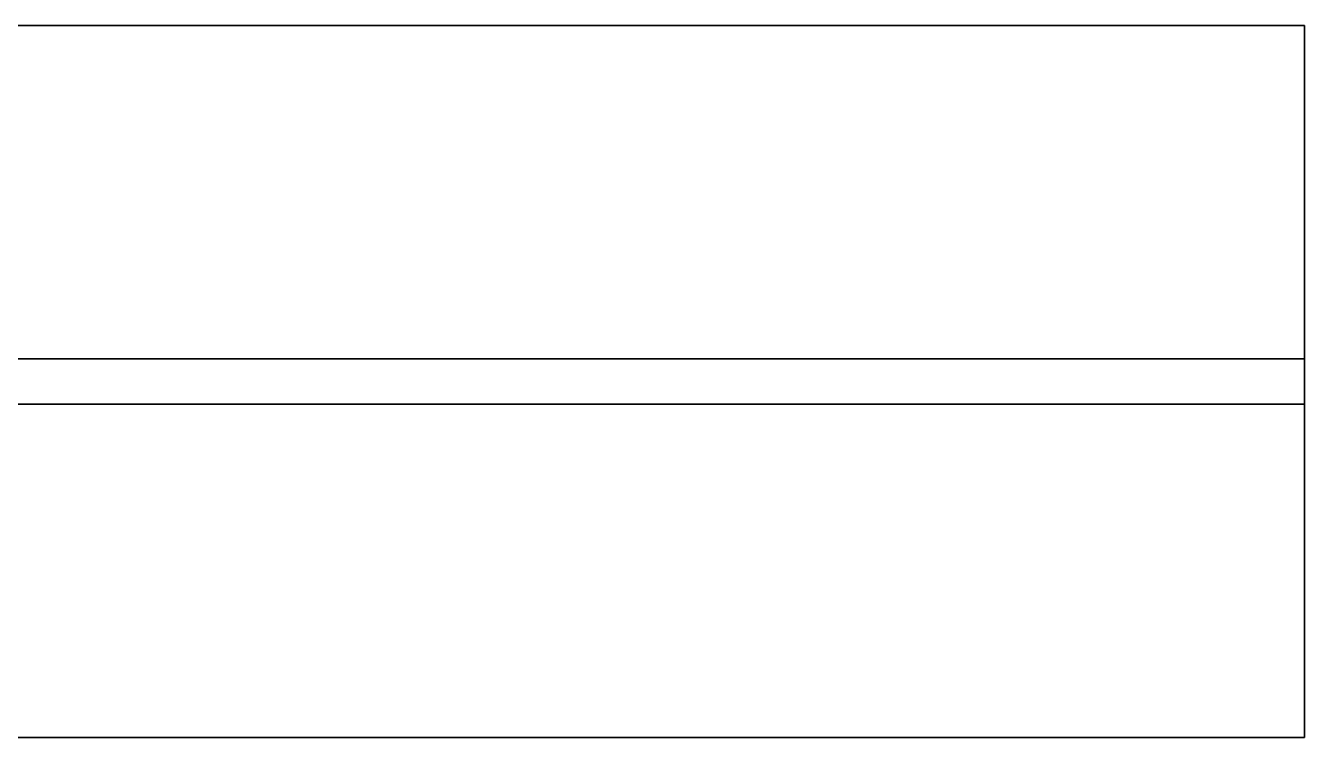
# Model space of a CAD drawing. Header units: millimetres. Extents: x -322799 to 170759, y -1515545 to 988982.
# Drawn here: x -11773.3 to -11521.6, y -70 to 70 of the extents above; entities that cross this region are included whole.
import ezdxf

# ---------------------------------------------------------------- set-up
doc = ezdxf.new("R2010")
doc.units = ezdxf.units.MM
doc.header["$MEASUREMENT"] = 0

msp = doc.modelspace()

# ---------------------------------------------------------------- linework, layer by layer
for p, q in [((-12021.63, 70, 5826.65), (-11521.63, 70, 5826.65)), ((-12021.63, 70, 5810.65), (-11521.63, 70, 5810.65)), ((-11521.63, 70, 5826.65), (-12021.63, 70, 5826.65)), ((-12021.63, 70, 5442.65), (-11521.63, 70, 5442.65)), ((-11521.63, 70, 5810.65), (-12021.63, 70, 5810.65)), ((-12021.63, 70, 5426.65), (-11521.63, 70, 5426.65)), ((-11521.63, 70, 5442.65), (-12021.63, 70, 5442.65)), ((-11521.63, 70, 5426.65), (-12021.63, 70, 5426.65)), ((-11521.63, 4.45, 5442.65), (-11521.63, 70, 5442.65)), ((-11521.63, 70, 5810.65), (-11521.63, 4.45, 5810.65)), ((-11521.63, 70, 5442.65), (-11521.63, 70, 5426.65)), ((-11521.63, 70, 5826.65), (-11521.63, 70, 5810.65)), ((-11521.63, 70, 5426.65), (-11521.63, -70, 5426.65)), ((-11521.63, -70, 5826.65), (-11521.63, 70, 5826.65)), ((-11521.63, 70, 5826.65), (-11521.63, -70, 5826.65)), ((-11521.63, 70, 5810.65), (-11521.63, 70, 5826.65)), ((-11521.63, 70, 5442.65), (-11521.63, 4.45, 5442.65)), ((-11521.63, 4.45, 5810.65), (-11521.63, 70, 5810.65)), ((-11521.63, 70, 5426.65), (-11521.63, 70, 5442.65)), ((-11521.63, -70, 5426.65), (-11521.63, 70, 5426.65)), ((-11521.63, 4.45, 5442.65), (-12021.63, 4.45, 5442.65)), ((-12021.63, 4.45, 5810.65), (-11521.63, 4.45, 5810.65)), ((-12021.63, 4.45, 5442.65), (-11521.63, 4.45, 5442.65)), ((-11521.63, 4.45, 5810.65), (-12021.63, 4.45, 5810.65)), ((-11521.63, 4.45, 5810.65), (-11521.63, 4.45, 5442.65)), ((-11521.63, 4.45, 5442.65), (-11521.63, 4.45, 5810.65)), ((-12021.63, -4.45, 5810.65), (-11521.63, -4.45, 5810.65)), ((-11521.63, -4.45, 5442.65), (-12021.63, -4.45, 5442.65)), ((-11521.63, -4.45, 5810.65), (-12021.63, -4.45, 5810.65)), ((-12021.63, -4.45, 5442.65), (-11521.63, -4.45, 5442.65)), ((-11521.63, -70, 5442.65), (-11521.63, -4.45, 5442.65)), ((-11521.63, -4.45, 5810.65), (-11521.63, -70, 5810.65)), ((-11521.63, -4.45, 5442.65), (-11521.63, -4.45, 5810.65)), ((-11521.63, -4.45, 5810.65), (-11521.63, -4.45, 5442.65)), ((-11521.63, -70, 5810.65), (-11521.63, -4.45, 5810.65)), ((-11521.63, -4.45, 5442.65), (-11521.63, -70, 5442.65)), ((-11521.63, -70, 5826.65), (-12021.63, -70, 5826.65)), ((-12021.63, -70, 5826.65), (-11521.63, -70, 5826.65)), ((-11521.63, -70, 5810.65), (-12021.63, -70, 5810.65)), ((-12021.63, -70, 5810.65), (-11521.63, -70, 5810.65)), ((-12021.63, -70, 5442.65), (-11521.63, -70, 5442.65)), ((-11521.63, -70, 5426.65), (-12021.63, -70, 5426.65)), ((-11521.63, -70, 5442.65), (-12021.63, -70, 5442.65)), ((-12021.63, -70, 5426.65), (-11521.63, -70, 5426.65)), ((-11521.63, -70, 5426.65), (-11521.63, -70, 5442.65)), ((-11521.63, -70, 5810.65), (-11521.63, -70, 5826.65)), ((-11521.63, -70, 5826.65), (-11521.63, -70, 5810.65)), ((-11521.63, -70, 5442.65), (-11521.63, -70, 5426.65))]:
    msp.add_line(p, q)

doc.saveas('drawing.dxf')
